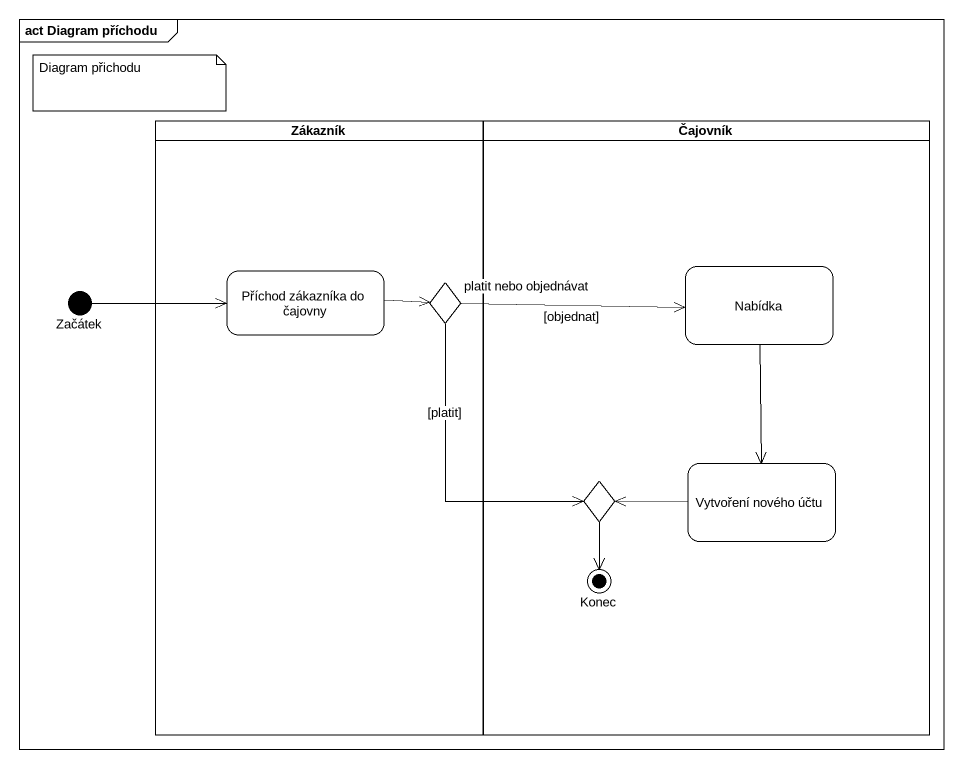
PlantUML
@startuml
mainframe act Diagram příchodu
hide empty description
state Zákazník <<partition>> {
  state "Příchod zákazníka do čajovny" as Příchod_zákazníka_do_čajovny
  state "platit nebo objednávat" as platit_nebo_objednávat <<choice>>
}
state Čajovník <<partition>> {
  state Nabídka
  state "Vytvoření nového účtu" as Vytvoření_nového_účtu
  state choice1 <<choice>>
  state Konec <<end>>
}
state Začátek <<start>>
Začátek -right-> Příchod_zákazníka_do_čajovny
Příchod_zákazníka_do_čajovny -right-> platit_nebo_objednávat
platit_nebo_objednávat -right-> Nabídka : [objednat]
platit_nebo_objednávat --> choice1 : [platit]
Nabídka --> Vytvoření_nového_účtu
Vytvoření_nového_účtu -left-> choice1
choice1 --> Konec
note as N1
  Diagram přichodu
end note
@enduml
